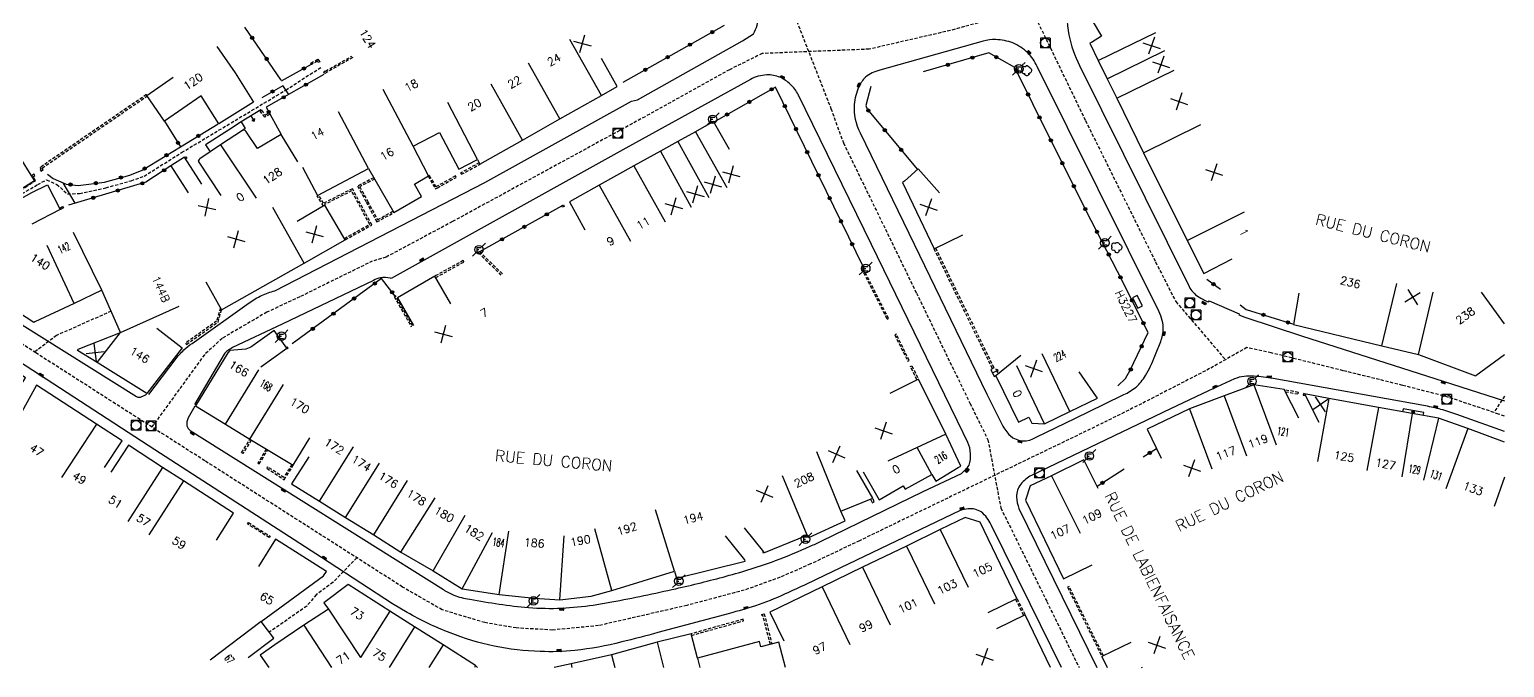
# Model space of a CAD drawing. Header units: millimetres. Extents: x 108000 to 109000, y 121000 to 122000.
# Drawn here: x 108769.6 to 109000, y 121000 to 121099.6 of the extents above; entities that cross this region are included whole.
import ezdxf
from ezdxf.enums import TextEntityAlignment as Align

# ---------------------------------------------------------------- set-up
doc = ezdxf.new("R2010")
doc.units = ezdxf.units.MM
doc.linetypes.add('DASHED', pattern=[0.75, 0.5, -0.25])
doc.layers.get('0').update_dxf_attribs({"linetype": 'CONTINUOUS'})
for name, color, linetype in [('W0001', 6, 'DASHED'), ('W0008', 7, 'CONTINUOUS'), ('W0100', 7, 'CONTINUOUS'), ('W0112', 1, 'DASHED'), ('W0300', 7, 'CONTINUOUS'), ('W0322', 7, 'CONTINUOUS'), ('W0334', 7, 'CONTINUOUS'), ('W0400', 7, 'CONTINUOUS'), ('W0420', 7, 'CONTINUOUS'), ('W0471', 7, 'CONTINUOUS'), ('W0984', 7, 'CONTINUOUS'), ('W0989', 7, 'CONTINUOUS'), ('W0991', 7, 'CONTINUOUS'), ('W1102', 7, 'CONTINUOUS')]:
    doc.layers.add(name, color=color, linetype=linetype)
doc.styles.get("Standard").update_dxf_attribs({"font": 'romans.shx', "width": 0.85})

# ---------------------------------------------------------------- blocks, each defined once
blk = doc.blocks.new('t991o')
at = {"color": 0, "linetype": 'Continuous'}
for p, q in [((-1, 1), (1, -1)), ((-1, -1), (1, 1))]:
    blk.add_line(p, q, dxfattribs=at)
blk = doc.blocks.new('t322o')
at = {"color": 0, "linetype": 'Continuous'}
for radius in [0.25, 0.15]:
    blk.add_circle((0, 0), radius, dxfattribs=at)
blk = doc.blocks.new('T400')
for p, q in [((-0.15, 0.3), (0.15, 0.3)), ((-0.15, -0.25), (-0.15, 0.3)), ((-0.15, 0.15), (0.15, 0.15)), ((-0.15, 0), (0.15, 0)), ((0.15, 0.3), (0.15, -0.25)), ((-0.15, -0.15), (0.15, -0.15)), ((-0.15, -0.25), (-0.15, -0.3)), ((-0.15, -0.3), (0.15, -0.3)), ((0.15, -0.3), (0.15, -0.25))]:
    blk.add_line(p, q)
blk = doc.blocks.new('T471')
for p, q in [((-0.333334, 0.333334), (-0.333334, -0.333334)), ((-0.333334, 0.333334), (0.333334, 0.333334)), ((-0.333334, 0), (0, 0)), ((0.500001, 0.500001), (1.000002, 1.000002)), ((-0.500001, -0.500001), (-1.000002, -1.000002)), ((-0.333334, -0.333334), (0.333334, -0.333334))]:
    blk.add_line(p, q)
blk.add_ellipse((0, 0), major_axis=(0.471405, 0.471405), ratio=1, start_param=5.4977871438, end_param=11.780972451)
blk = doc.blocks.new('T420')
for p, q in [((0.75, 0.75), (-0.75, 0.75)), ((-0.75, 0.75), (-0.75, -0.75)), ((0.75, 0.75), (0.75, -0.75)), ((0.75, -0.75), (-0.75, -0.75))]:
    blk.add_line(p, q)
blk.add_ellipse((0, 0), major_axis=(-0.53, 0.53), ratio=1, start_param=3.926991, end_param=10.210176)
blk = doc.blocks.new('T300')
for p, q in [((-0.8, 0.51), (-0.86, 0.34)), ((-0.86, 0.34), (-0.86, 0.17)), ((-0.86, 0.17), (-0.74, 0.06)), ((-0.69, 0.63), (-0.8, 0.51)), ((-0.8, -0.06), (-0.74, 0.06)), ((-0.74, 0.06), (-0.69, 0.11)), ((-0.57, 0.69), (-0.69, 0.63)), ((-0.46, 0.69), (-0.57, 0.69)), ((-0.29, 0.63), (-0.46, 0.69)), ((-0.29, 0.63), (-0.17, 0.74)), ((-0.23, 0.57), (-0.29, 0.63)), ((-0.17, 0.74), (-0.06, 0.8)), ((-0.06, 0.8), (0.06, 0.8)), ((0.06, 0.8), (0.23, 0.74)), ((0.23, 0.74), (0.34, 0.63)), ((0.34, 0.63), (0.4, 0.51)), ((0.46, 0.46), (0.34, 0.46)), ((0.4, 0.51), (0.4, 0.46)), ((0.57, 0.4), (0.46, 0.46)), ((0.57, 0.4), (0.69, 0.29)), ((0.69, 0.29), (0.74, 0.17)), ((0.74, 0.06), (0.69, -0.17)), ((0.74, 0.17), (0.74, 0.06)), ((-0.8, -0.17), (-0.8, -0.06)), ((-0.8, -0.23), (-0.8, -0.17)), ((-0.74, -0.34), (-0.8, -0.23)), ((-0.69, -0.4), (-0.74, -0.34)), ((-0.51, -0.46), (-0.69, -0.4)), ((-0.4, -0.46), (-0.51, -0.46)), ((-0.4, -0.46), (-0.34, -0.46)), ((-0.34, -0.46), (-0.34, -0.4)), ((-0.34, -0.51), (-0.34, -0.46)), ((-0.29, -0.63), (-0.34, -0.51)), ((-0.17, -0.74), (-0.29, -0.63)), ((-0.06, -0.8), (-0.17, -0.74)), ((0.06, -0.8), (-0.06, -0.8)), ((0.17, -0.74), (0.06, -0.8)), ((0.23, -0.69), (0.17, -0.74)), ((0.29, -0.46), (0.23, -0.46)), ((0.29, -0.63), (0.23, -0.69)), ((0.46, -0.4), (0.29, -0.46)), ((0.34, -0.51), (0.29, -0.63)), ((0.34, -0.51), (0.34, -0.46)), ((0.57, -0.34), (0.46, -0.4)), ((0.63, -0.29), (0.57, -0.34)), ((0.69, -0.17), (0.63, -0.29))]:
    blk.add_line(p, q)

msp = doc.modelspace()

# ---------------------------------------------------------------- linework, layer by layer
at = {"layer": 'W0001'}
for points in [[(108756.41, 121266.24), (108757.86, 121264.54), (108764.4, 121253.15), (108784.92, 121228.35), (108811.63, 121197.23), (108841.84, 121162.02), (108862.13, 121138.36), (108878.99, 121118.71), (108885.16, 121109.14), (108888.09, 121104.38), (108894.79, 121087.26), (108896.74, 121081.9), (108908.14, 121058.47), (108916.5, 121041.26), (108919.31, 121035.56), (108921.32, 121024.92), (108928.5, 121010.32), (108933.55, 121000)], [(108936.22, 121116.5), (108933.94, 121114.18), (108930.39, 121110.11), (108925.86, 121103.5), (108920.69, 121101.44), (108913.45, 121099.46), (108900.76, 121096.54), (108884.06, 121095.86), (108878.93, 121093.34), (108865.75, 121086), (108835.66, 121069.61), (108825.29, 121064.07), (108823.15, 121063.45), (108811.82, 121057.87), (108806.67, 121055.47), (108799.69, 121051.39), (108796.93, 121048.84), (108788.72, 121037.55)], [(108925.8, 121103.48), (108934.55, 121085.39), (108945.49, 121063.33), (108948.66, 121057.12), (108956.41, 121048.06)], [(108749.82, 121063), (108753.96, 121066.16), (108760.09, 121069.44), (108764.56, 121071.72), (108770.88, 121075.4), (108772.28, 121076.15), (108773.86, 121075.42), (108775.53, 121073.93), (108777.42, 121074.01), (108781.53, 121074.89), (108785.48, 121076.01), (108787.49, 121076.71), (108793.36, 121080.4), (108809.64, 121090.16), (108815.16, 121093.74)], [(109000, 121039.25), (108999.07, 121039.57), (108991.14, 121042.23), (108984.09, 121044.05), (108974.81, 121046.34), (108963.56, 121049.13), (108959.76, 121049.96), (108953.94, 121046.66), (108943.31, 121041.19), (108937.33, 121038.2), (108927.2, 121033.31), (108912.38, 121026.14), (108899.23, 121019.79), (108891.6, 121016.16), (108886.86, 121014.08), (108881.26, 121012.08), (108872.28, 121009.69), (108858.49, 121006.53), (108851.31, 121005.85), (108845.62, 121006.17), (108840.73, 121007), (108834.07, 121009), (108827.88, 121012.56), (108796.99, 121032.27), (108783.02, 121041.18), (108770.59, 121049.12), (108763.09, 121053.94)], [(108782.36, 121055.63), (108773.82, 121051.84), (108770.39, 121049.24)], [(109000, 121042.36), (108998.35, 121039.81)], [(108820.72, 121017.14), (108817.01, 121013.3), (108814.39, 121011.34), (108812.9, 121009.58), (108807.05, 121005.5)]]:
    msp.add_lwpolyline(points, dxfattribs=at)
at = {"layer": 'W0008', "flags": 128}
for points in [[(108788.25, 121042.64), (108792.37, 121048.04, -0.0424), (108793.72, 121049.59, -0.033), (108795, 121050.6), (108803.94, 121056.93, -0.0448), (108805.86, 121058.1, -0.0355), (108807.92, 121058.83), (108840.71, 121075.73), (108863.66, 121088.43), (108864.56, 121088.63), (108880.95, 121097.84), (108882.69, 121098.94, 0.0563), (108883.29, 121100.28, 0.164), (108883.23, 121102.09), (108878.14, 121114.25, 0.0416), (108877.25, 121115.99, 0.0306), (108875.95, 121117.72), (108858.33, 121138.19), (108829.52, 121171.82), (108796.69, 121210.03), (108763.09, 121249.22)], [(108940.23, 121116.31), (108936.61, 121112.61, 0.0371), (108934.5, 121110.19, 0.1047), (108932.03, 121104.53, 0.0985), (108931.94, 121098.76, 0.0682), (108933.62, 121094.01), (108950.73, 121059.49, 0.1293), (108952.2, 121057.88, 0.0444), (108953.77, 121057.08), (108953.85, 121057.27), (108958.55, 121055.21), (108958.51, 121055.08), (108959.43, 121054.68), (108968.47, 121051.74), (108990.44, 121044.72), (109000, 121041.64)], [(108946.21, 121050.64, 0.0625), (108946.69, 121052.67, 0.1288), (108946, 121055.61), (108926.99, 121093.86, 0.0825), (108925.54, 121095.96, 0.0651), (108923.22, 121097.55, 0.064223), (108920.54, 121098.04, 0.0735), (108918.55, 121097.78), (108902.4, 121093.24, 0.1153), (108900.18, 121092.19, 0.0999), (108899.16, 121090.64, 0.0866), (108898.41, 121087.9, 0.1314), (108899.34, 121083.47), (108907.78, 121066.11), (108919.12, 121042.7), (108921.53, 121037.9, 0.073), (108922.77, 121036.2, 0.343751), (108926.83, 121035.98), (108933.01, 121038.95), (108937.46, 121041.12), (108940.53, 121042.6, 0.0635), (108942.44, 121043.77, 0.0783), (108943.91, 121045.57, 0.0424), (108945.39, 121048.62, -0.015337), (108946.21, 121050.64)], [(108795.45, 121040.79), (108794.41, 121038.99, 0.1947), (108794.2, 121037.72, 0.1857), (108794.71, 121036.99), (108809.37, 121027.81), (108834.25, 121012.16, 0.0351), (108835.87, 121011.3, 0.0517), (108838.36, 121010.66, 0.0094), (108842.98, 121009.9, 0.0164), (108847.57, 121009.37, 0.0313), (108852.74, 121009.27, 0.017), (108857.67, 121009.73), (108860.55, 121010.23, 0.007), (108870.55, 121012.3, 0.0107), (108878.42, 121014.26, 0.024), (108886.15, 121016.69, 0.0119), (108891.56, 121018.94, 0.0114), (108893.26, 121019.71), (108909.19, 121027.49), (108915.17, 121030.31, 0.0891), (108916.37, 121031.57, 0.1852), (108916.17, 121035.15), (108915.44, 121036.62), (108901.1, 121066.06), (108889.68, 121089.45, 0.0918), (108888.44, 121091.06, 0.0863), (108886.82, 121092.15, 0.1091), (108884.76, 121092.52, 0.1177), (108882.2, 121091.8), (108862.76, 121081.06), (108826.08, 121060.74), (108825.97, 121060.78, 0.0857), (108824.42, 121060.84, 0.0616), (108823.36, 121060.44), (108809.09, 121053.63), (108801.29, 121049.94, 0.0328), (108800.51, 121049.45, 0.0946), (108800.03, 121048.94), (108795.36, 121041.04)], [(108930.78, 121000), (108925.91, 121009.93), (108919.82, 121022.28, 0.1172), (108918.27, 121024.28, 0.1617), (108916.23, 121024.78, 0.0497), (108914.97, 121024.52), (108892.49, 121013.74, -0.0069), (108887.56, 121011.44, -0.0234), (108882.99, 121009.63, -0.0148), (108878.93, 121008.45), (108867.76, 121005.45, -0.0061), (108862.11, 121003.99, -0.0345), (108854.81, 121002.65, -0.0328), (108849.38, 121002.49, -0.0436), (108842.16, 121003.32, -0.0405), (108835.32, 121005.4, -0.0413), (108828.6, 121008.6), (108826.32, 121009.95), (108816.43, 121016.38), (108815.22, 121017.18), (108789.18, 121033.99), (108756.36, 121055.25)], [(108768.06, 121053.77), (108786.3, 121042.29, 0.218), (108787.13, 121042.29, 0.0548), (108787.88, 121042.66)], [(109000, 121036.83), (108992.53, 121039.51, 0.0155), (108990.08, 121040.3, 0.0224), (108987.66, 121040.83), (108963.89, 121045.12, 0.0333), (108960.84, 121045.47, 0.1187), (108957.83, 121045.07), (108953.78, 121043.21), (108947.81, 121040.38), (108936.44, 121034.93), (108926.12, 121030, 0.0932), (108924.43, 121028.63, 0.1593), (108923.78, 121026.63, 0.0749), (108924.16, 121024.82), (108936.33, 121000)]]:
    msp.add_lwpolyline(points, format="xyb", dxfattribs=at)
for points in [[(108802.64, 121085.2), (108800.69, 121083.9), (108797.07, 121081.59), (108797.8, 121080.5)], [(108776.75, 121072.51), (108774.88, 121075.67)]]:
    msp.add_lwpolyline(points, dxfattribs=at)
at = {"layer": 'W0100', "flags": 128}
for points in [[(108939.17, 121103.99), (108936.85, 121108.42), (108936.63, 121108.26), (108935.58, 121101.03), (108937.07, 121098.57), (108935.51, 121097.6), (108935.24, 121097.46), (108936.54, 121094.78), (108937.96, 121091.9), (108939.44, 121088.88), (108943.62, 121080.38), (108950.42, 121066.69), (108953.01, 121061.54), (108957.47, 121063.78)], [(108805.83, 121087.01), (108805.76, 121087.07), (108802.64, 121085.2), (108803.27, 121084.14), (108802.86, 121083.86)], [(108753.84, 121074.61), (108749.7, 121071.8), (108752.92, 121067.05), (108753.29, 121067.3), (108753.46, 121067.06), (108759.06, 121071), (108759.71, 121070.07), (108763.9, 121072.83), (108764.27, 121072.24), (108770.38, 121076.04), (108767.75, 121080.28)], [(108796.5, 121075.45), (108793.81, 121079.66), (108791.7, 121078.32), (108794.39, 121074.1)], [(108911.75, 121074.11), (108908.42, 121077.84), (108906.29, 121075.93), (108905.95, 121075.73), (108910.9, 121065.39), (108915.41, 121067.55)], [(108797.14, 121060.19), (108799.6, 121055.84), (108812.52, 121063.14), (108818.92, 121066.77), (108815.73, 121072.16), (108811.43, 121069.62)], [(108781.32, 121031.2), (108784.06, 121035.38), (108780.06, 121038), (108770.67, 121044.1), (108763.7, 121031.48), (108761.15, 121033.02), (108769, 121045.23), (108764.62, 121048.12), (108760.14, 121051.07), (108749.69, 121057.92), (108742.88, 121062.41), (108738.95, 121061.64), (108736.31, 121057.69), (108733.56, 121053.59), (108731.16, 121049.96), (108728.79, 121046.48), (108726.23, 121042.55), (108722.12, 121036.44), (108724.71, 121034.79), (108722.04, 121030.84), (108718.45, 121025.47), (108722.61, 121022.7)], [(108967.89, 121058.47), (108967.03, 121053.54), (108980.82, 121050.22), (108986.58, 121048.86), (108995.45, 121045.53), (108995.5, 121045.6), (109000, 121048.88)], [(108805.76, 121046.93), (108809.82, 121049.85), (108807.82, 121052.63), (108804.2, 121050), (108803.38, 121049.7), (108800.89, 121049.49), (108800.56, 121049.14), (108795.53, 121040.86), (108800.22, 121037.98), (108804.04, 121035.64), (108810.8, 121031.57), (108813.38, 121035.85)], [(108920, 121046.69), (108920.02, 121046.65), (108919.77, 121046.53), (108920.29, 121045.45), (108920.54, 121045.57), (108920.57, 121045.53)], [(108924.43, 121048.7), (108920.57, 121045.53), (108924.06, 121038.28), (108925.72, 121039.09), (108926.17, 121038.16), (108928.16, 121038.06), (108932.12, 121039.97), (108936.4, 121042.06), (108936.29, 121042.24), (108933.57, 121046.17)], [(108899.82, 121030.53), (108902.33, 121026.2), (108906.09, 121028.38), (108906.39, 121027.83), (108910.57, 121030.14), (108911.19, 121029.11), (108914.65, 121031.23), (108915.07, 121031.44), (108912.73, 121036.45), (108908.45, 121045.03), (108903.98, 121042.8)], [(108967.85, 121038.94), (108965.6, 121043.4), (108960.83, 121044.15), (108956.19, 121042.41), (108950.78, 121040.38), (108944.18, 121037.19), (108946.36, 121032.68)], [(109000, 121035.2), (108994.28, 121037.29), (108989.7, 121038.95), (108985.6, 121039.64), (108980.33, 121040.6), (108972.58, 121042.01), (108968.76, 121042.74), (108971.01, 121038.28)], [(108987.3, 121039.35), (108987.38, 121039.83), (108984.15, 121040.41), (108984.06, 121039.92)], [(108798.79, 121019.89), (108801.49, 121024.1), (108793.64, 121029.12), (108790.37, 121031.21), (108785.05, 121034.7), (108782.31, 121030.52)], [(108813.22, 121032.9), (108810.51, 121028.7), (108814.91, 121025.95), (108818.98, 121023.42), (108823.37, 121020.69), (108827.63, 121018), (108832.65, 121015.11), (108837.16, 121012.29), (108842.98, 121011.39), (108848.48, 121010.83), (108852.46, 121010.57), (108857.31, 121011.12), (108860.55, 121012.02), (108870.34, 121015.06), (108870.66, 121013.94), (108881.41, 121016.61), (108881.36, 121016.8), (108878.34, 121020.55)], [(108881.25, 121021.82), (108884.27, 121018.07), (108884.32, 121017.88), (108891.05, 121020.67), (108891.31, 121020.27), (108897.02, 121022.9), (108896.31, 121024.42), (108901.33, 121026.44), (108898.82, 121030.77)], [(108936.53, 121027.95), (108934.31, 121032.43), (108929.26, 121029.93), (108925.93, 121028.38), (108925.19, 121026.1), (108931.1, 121013.85), (108935.6, 121016.02)], [(108919.35, 121008.58), (108923.85, 121010.76), (108918.09, 121022.67), (108915.77, 121023.41), (108911.87, 121021.53), (108906.57, 121018.95), (108899.71, 121015.65), (108893.42, 121012.61), (108885.23, 121008.65), (108887.41, 121004.15)], [(108803.77, 121001.54), (108807.75, 121004.57), (108805.77, 121007.18), (108815.52, 121014.3), (108815.97, 121015.01), (108808.02, 121020.01), (108805.36, 121015.78)], [(108839.56, 121000), (108839.29, 121000.33), (108834.23, 121003.53), (108829.76, 121006.35), (108825.87, 121008.8), (108819.38, 121012.98), (108815.58, 121010.07), (108816.32, 121009.13), (108812.46, 121006.59), (108807.94, 121003.55), (108805.63, 121001.93), (108806.99, 121000)], [(108929.07, 121000), (108925.14, 121008.2), (108920.63, 121006.03)], [(108887.69, 121000), (108886.67, 121003.95), (108883.83, 121003.22), (108883.62, 121004.04), (108873.92, 121001.48), (108872.93, 121005.26), (108867.63, 121003.93), (108860.51, 121002), (108854.2, 121000.58), (108851.57, 121000)]]:
    msp.add_lwpolyline(points, dxfattribs=at)
at = {"layer": 'W0100'}
for points in [[(108798.89, 121096.98), (108801.71, 121092.85), (108804.6, 121088.25), (108799.19, 121084.86), (108796.44, 121089.25), (108790.67, 121085.31), (108787.93, 121089.33), (108792.05, 121092.15)], [(108812.24, 121078.12), (108814.59, 121073.7), (108822.54, 121077.93), (108826.53, 121071.03), (108830.85, 121073.53), (108829.73, 121075.47), (108831.94, 121076.75), (108829.51, 121081.38), (108833.62, 121083.55), (108836.65, 121077.8), (108839.58, 121079.34), (108839.97, 121078.59), (108846.61, 121082.35), (108852.46, 121085.67), (108858.94, 121089.32), (108861.41, 121090.73), (108858.93, 121095.07)], [(108804.2, 121086.14), (108804.72, 121085.28), (108804.81, 121085.67), (108804.33, 121085.38), (108804.72, 121085.28)], [(108878.92, 121080.88), (108876.46, 121085.24), (108873.61, 121083.63), (108870.87, 121082.11), (108868.15, 121080.62), (108864.02, 121078.32), (108858.6, 121075.3), (108853.93, 121072.72), (108856.35, 121068.34)], [(108789.51, 121052.99), (108793.47, 121049.93), (108787.92, 121042.77), (108780.15, 121047.63), (108777.1, 121049.5), (108777.22, 121049.69), (108783.84, 121052.32), (108780.89, 121058.93), (108776.56, 121056.81), (108770.43, 121053.98), (108770.3, 121053.87), (108763.05, 121058.53), (108759.78, 121061.06), (108754.45, 121065.25), (108754.51, 121065.33), (108762.84, 121070.17), (108768.32, 121073.22), (108769.97, 121074.14), (108772.39, 121075.36), (108774.41, 121071.53), (108769.99, 121069.2)], [(108835.42, 121056.77), (108832.92, 121061.1), (108827.09, 121057.74), (108829.59, 121053.41)], [(108920.03, 121045.99), (108920.93, 121046.43), (108920.55, 121046.56), (108920.8, 121046.06), (108920.93, 121046.43)], [(108985.76, 121040.12), (108985.68, 121039.64), (108986.01, 121039.87), (108985.45, 121039.96), (108985.68, 121039.64)], [(108941.62, 121003.88), (108937.11, 121001.73), (108937.93, 121000)], [(108943.3, 121000), (108943.44, 121000.07)]]:
    msp.add_lwpolyline(points, dxfattribs=at)
at = {"layer": 'W0100', "flags": 128}
msp.add_lwpolyline([(108811.51, 121078.97), (108808.92, 121083.24), (108805.24, 121081.02), (108803.39, 121083.75, 0.169), (108803.16, 121083.87, 0.2062), (108802.86, 121083.86), (108799.46, 121081.6), (108796.19, 121079.43, 0.1414), (108796.01, 121079.17, 0.0119), (108795.95, 121079.03), (108799.48, 121073.71)], format="xyb", dxfattribs=at)
msp.add_lwpolyline([(108943.44, 121056.45), (108942.62, 121058.07), (108941.91, 121057.71), (108942.73, 121056.09)], close=True, dxfattribs=at)
at = {"layer": 'W0112'}
for p, q in [((108923.62, 121010.65), (108924.91, 121008.09)), ((108923.85, 121010.76), (108925.14, 121008.2))]:
    msp.add_line(p, q, dxfattribs=at)
for points in [[(108813.55, 121094.38), (108814.66, 121095), (108814.93, 121094.59), (108814.71, 121094.46), (108814.58, 121094.67), (108813.67, 121094.16)], [(108852.7, 121072.08), (108853.02, 121072.23), (108853.12, 121072), (108852.8, 121071.85)], [(108899.55, 121062.3), (108903.56, 121054.38), (108903.78, 121054.49), (108899.77, 121062.42)], [(108907, 121047.95), (108904.99, 121052.04), (108904.76, 121051.93), (108906.78, 121047.84)], [(108807.06, 121020.28), (108803.66, 121022.41), (108803.79, 121022.62), (108807.19, 121020.49)]]:
    msp.add_lwpolyline(points, close=True, dxfattribs=at)
for points in [[(108820.09, 121095.24), (108815.74, 121092.76), (108815.6, 121093.02), (108815.81, 121093.14), (108815.84, 121093.1), (108819.96, 121095.46)], [(108787.93, 121089.33), (108787.85, 121089.44), (108771.24, 121078.05), (108771.4, 121077.8), (108771.27, 121077.72), (108771.4, 121077.51), (108771.74, 121077.73), (108771.58, 121077.98), (108787.99, 121089.24)], [(108807.17, 121086.38), (108806.36, 121085.93), (108805.64, 121086.85), (108805.83, 121087.01), (108806.43, 121086.25), (108807.05, 121086.6)], [(108793.84, 121079.62), (108794.03, 121079.74), (108794.17, 121079.53), (108793.97, 121079.41)], [(108839.85, 121078.81), (108836.95, 121077.21), (108837.07, 121077), (108839.97, 121078.59)], [(108764.27, 121072.24), (108764.31, 121072.17), (108769, 121075.01), (108770.56, 121076.04), (108770.17, 121076.63), (108770.46, 121076.83), (108770.33, 121077.04), (108769.93, 121076.77)], [(108823.39, 121076.46), (108820.85, 121075.17), (108822.2, 121072.67), (108823.87, 121069.56), (108826.53, 121071.03)], [(108831.86, 121076.71), (108833.02, 121074.71), (108833.31, 121074.89), (108836.25, 121076.52), (108836.12, 121076.74), (108833.19, 121075.1), (108833.11, 121075.05), (108832.08, 121076.83), (108831.94, 121076.75)], [(108818.92, 121066.77), (108823.08, 121069.08), (108820.03, 121074.76), (108815.53, 121072.48), (108814.74, 121073.79)], [(108818.79, 121066.98), (108822.75, 121069.18), (108819.92, 121074.42), (108815.66, 121072.27), (108815.73, 121072.16)], [(108823.52, 121076.25), (108821.19, 121075.07), (108822.42, 121072.79), (108823.97, 121069.9), (108826.41, 121071.25)], [(108774.33, 121071.7), (108774.76, 121071.96), (108774.89, 121071.75), (108774.45, 121071.49), (108774.41, 121071.53)], [(108815.51, 121072.04), (108814.53, 121073.66), (108814.59, 121073.7)], [(108843.3, 121061.27), (108839.84, 121064.63), (108839.68, 121064.54), (108839.56, 121064.76), (108839.88, 121064.94), (108843.47, 121061.45)], [(108911.13, 121065.5), (108920.23, 121046.8), (108920, 121046.69), (108910.9, 121065.39)], [(108833.05, 121060.88), (108837.48, 121063.33), (108837.36, 121063.55), (108832.92, 121061.1)], [(108829.45, 121053.33), (108826.78, 121058.03), (108826.56, 121057.9), (108829.24, 121053.21)], [(108799.43, 121056.14), (108798.83, 121054.09), (108793.98, 121050.65), (108794.12, 121050.44), (108799.05, 121053.94), (108799.6, 121055.84)], [(108809.82, 121049.85), (108809.88, 121049.77), (108809.99, 121049.85), (108809.85, 121050.05), (108809.73, 121049.97)], [(108908.23, 121044.92), (108907.21, 121046.98), (108907.43, 121047.09), (108908.45, 121045.03)], [(108965.77, 121043.06), (108967.77, 121042.71), (108967.81, 121042.96), (108965.63, 121043.34)], [(108968.76, 121042.74), (108968.6, 121042.77), (108968.56, 121042.53), (108968.9, 121042.46)], [(108804.25, 121035.51), (108802.95, 121033.41), (108802.74, 121033.55), (108804.04, 121035.64)], [(108806.59, 121034.11), (108805.28, 121031.93), (108805.49, 121031.8), (108806.8, 121033.98)], [(108810.59, 121031.7), (108809.32, 121029.67), (108806.78, 121031.31), (108806.65, 121031.1), (108809.4, 121029.32), (108810.8, 121031.57)], [(108900.99, 121026.3), (108901.23, 121025.73), (108901.55, 121025.85), (108901.33, 121026.44)], [(108884.32, 121017.88), (108884.24, 121017.85), (108884.14, 121018.08), (108884.24, 121018.12)], [(108937.34, 121001.83), (108931.99, 121012.63), (108931.76, 121012.52), (108937.11, 121001.73)], [(108872.99, 121005.02), (108881.15, 121007.28), (108881.08, 121007.53), (108872.93, 121005.26)], [(108885.33, 121003.6), (108884.18, 121008.07), (108884.05, 121008.04), (108883.99, 121008.28), (108884.36, 121008.38), (108885.57, 121003.66)]]:
    msp.add_lwpolyline(points, dxfattribs=at)
at = {"layer": 'W0322'}
msp.add_lwpolyline([(108808.89, 121091.71), (108803.25, 121099.97)], dxfattribs=at)
at = {"layer": 'W0322', "flags": 128}
for points in [[(108862.31, 121091.37), (108878.17, 121100.28)], [(108939.62, 121043.99), (108940.8, 121045.1), (108941.55, 121046.4), (108944.34, 121052.29), (108939.54, 121061.85), (108934.6, 121071.4), (108926.32, 121087.99), (108923.51, 121093.68), (108919.44, 121095.95), (108909.21, 121093.01)], [(108815.6, 121092.59), (108806.57, 121087.48), (108808.92, 121083.24)], [(108808.95, 121091.6), (108813.66, 121094.18)], [(108805.92, 121089.01), (108809.2, 121090.85)], [(108899.85, 121062.49), (108891.8, 121079.02), (108886.14, 121090.63), (108876.5, 121085.17)], [(108901.04, 121090.73), (108900.25, 121087.77), (108900.46, 121087.17), (108908.32, 121077.75)], [(108790.67, 121085.31), (108793.18, 121081.3), (108799.07, 121084.88)], [(108772.42, 121077.03), (108773.3, 121076.34), (108775.33, 121075.48), (108777.22, 121075.25), (108781.32, 121075.8), (108785.27, 121076.89), (108787.18, 121077.65), (108793.18, 121081.3)], [(108791.7, 121078.32), (108787.79, 121075.76), (108775.72, 121072.21)], [(108852.71, 121072.04), (108839.91, 121064.91)], [(108826.7, 121057.98), (108824.6, 121060.72), (108810.61, 121050.53)], [(108953.48, 121060.64), (108955.63, 121059.08)], [(108958.73, 121056.62), (108959.65, 121055.9), (108967.05, 121053.61)], [(108945.64, 121034.16), (108943.54, 121032.83)], [(108940.59, 121030.96), (108936.37, 121028.28)]]:
    msp.add_lwpolyline(points, dxfattribs=at)
at = {"layer": 'W0334', "flags": 128}
msp.add_lwpolyline([(108810.1, 121089.47), (108809.19, 121090.85)], dxfattribs=at)
at = {"layer": 'W1102'}
for p, q in [((108858.94, 121089.32), (108854.02, 121098.03)), ((108936.54, 121094.78), (108945.54, 121099.14)), ((108937.96, 121091.9), (108946.93, 121096.33)), ((108852.46, 121085.67), (108847.53, 121094.37)), ((108939.44, 121088.88), (108948.42, 121093.28)), ((108829.51, 121081.38), (108824.84, 121090.22)), ((108846.61, 121082.35), (108841.69, 121091.06)), ((108839.58, 121079.34), (108834.93, 121088.2)), ((108822.54, 121077.93), (108817.85, 121086.76)), ((108873.61, 121083.63), (108878.52, 121074.92)), ((108943.62, 121080.38), (108952.59, 121084.79)), ((108799.46, 121081.6), (108804.99, 121073.27)), ((108870.87, 121082.11), (108875.71, 121073.36)), ((108868.15, 121080.62), (108872.97, 121071.86)), ((108864.02, 121078.32), (108868.89, 121069.58)), ((108858.6, 121075.3), (108863.47, 121066.56)), ((108812.52, 121063.14), (108807.61, 121071.84)), ((108950.42, 121066.69), (108959.38, 121071.14)), ((108780.89, 121058.93), (108776.49, 121067.92)), ((108776.56, 121056.81), (108772.37, 121065.89)), ((108980.82, 121050.22), (108983.17, 121059.94)), ((108986.58, 121048.86), (108988.87, 121058.6)), ((109000, 121053.68), (108996.4, 121058.62)), ((108783.84, 121052.32), (108792.97, 121056.39)), ((108780.15, 121047.63), (108783.84, 121052.32)), ((108932.12, 121039.97), (108927.79, 121048.98)), ((108800.22, 121037.98), (108805.45, 121046.5)), ((108928.16, 121038.06), (108923.82, 121047.08)), ((108804.04, 121035.64), (108809.26, 121044.17)), ((108960.83, 121044.15), (108964.35, 121034.79)), ((108956.19, 121042.41), (108959.71, 121033.05)), ((108972.58, 121042.01), (108970.8, 121032.17)), ((108950.78, 121040.38), (108954.3, 121031.02)), ((108980.33, 121040.6), (108978.52, 121030.77)), ((108985.6, 121039.64), (108983.95, 121029.77)), ((108780.06, 121038), (108774.58, 121029.64)), ((108989.7, 121038.95), (108987.34, 121029.23)), ((108994.28, 121037.29), (108990.85, 121027.89)), ((108912.73, 121036.45), (108903.67, 121032.22)), ((108814.91, 121025.95), (108820.21, 121034.44)), ((108896.31, 121024.42), (108892.56, 121033.69)), ((108910.57, 121030.14), (108908.24, 121034.35)), ((108790.37, 121031.21), (108784.98, 121022.79)), ((108818.98, 121023.42), (108824.27, 121031.91)), ((108793.64, 121029.12), (108788.25, 121020.69)), ((108823.37, 121020.69), (108828.65, 121029.17)), ((108891.05, 121020.67), (108887.21, 121029.91)), ((108929.26, 121029.93), (108933.7, 121020.97)), ((109000, 121029.71), (108998.36, 121025.15)), ((108827.63, 121018), (108832.96, 121026.47)), ((108832.65, 121015.11), (108837.65, 121023.77)), ((108870.34, 121015.06), (108867.37, 121024.61)), ((108842.98, 121011.39), (108844.5, 121021.28)), ((108860.55, 121012.02), (108857.89, 121021.66)), ((108911.87, 121021.53), (108916.23, 121012.53)), ((108837.16, 121012.29), (108841.94, 121021.07)), ((108852.46, 121010.57), (108853.1, 121020.55)), ((108906.57, 121018.95), (108910.94, 121009.96)), ((108899.71, 121015.65), (108904.05, 121006.64)), ((108893.42, 121012.61), (108897.76, 121003.61)), ((108816.32, 121009.13), (108821.3, 121001.55)), ((108825.87, 121008.8), (108821.3, 121001.55)), ((108805.77, 121007.18), (108797.81, 121001.13)), ((108812.46, 121006.59), (108816.79, 121000)), ((108829.76, 121006.35), (108825.76, 121000)), ((108834.23, 121003.53), (108832, 121000)), ((108867.63, 121003.93), (108868.62, 121000)), ((108854.2, 121000.58), (108854.33, 121000)), ((108860.51, 121002), (108861.05, 121000)), ((108873.92, 121001.48), (108874.31, 121000)), ((108839.29, 121000.33), (108839.09, 121000))]:
    msp.add_line(p, q, dxfattribs=at)

# ---------------------------------------------------------------- block references
at = {"layer": 'W0300'}
for p in [(108925.39, 121093.17), (108939.48, 121065.56)]:
    msp.add_blockref('T300', p, dxfattribs=at)
at = {"layer": 'W0322'}
for p, rotation in [((108876.26, 121099.21), 29.3304747135918), ((108804.38, 121098.32), 124.3485892512735), ((108872.77, 121097.25), 29.3304747135918), ((108806.64, 121095.02), 124.3485892512735), ((108869.28, 121095.29), 29.3304747135918), ((108916.9, 121095.22), 195.9966115607839), ((108920.62, 121095.29), 150.9290281705445), ((108812.46, 121093.52), 28.83014379156044), ((108865.8, 121093.33), 29.3304747135918), ((108913.05, 121094.11), 195.9966115607839), ((108923.82, 121093.06), 116.219970643795), ((108807.56, 121089.93), 29.28517562070289), ((108812.79, 121091), 209.507773245026), ((108885.53, 121090.28), 209.5246681989969), ((108809.31, 121089.03), 209.507773245026), ((108882.05, 121088.31), 209.5246681989969), ((108887.59, 121087.66), 115.9735655727406), ((108925.59, 121089.47), 116.219970643795), ((108806.97, 121086.74), 299.0317334605546), ((108878.57, 121086.34), 209.5246681989969), ((108900.63, 121086.97), 309.8384931816088), ((108927.37, 121085.89), 116.5379722115592), ((108795.98, 121083), 31.28405824774176), ((108889.34, 121084.06), 115.9735655727406), ((108903.2, 121083.89), 309.8384931816088), ((108792.8, 121081.92), 302.1117729210881), ((108905.76, 121080.82), 309.8384931816088), ((108929.15, 121082.31), 116.5379722115592), ((108791.01, 121079.98), 31.30433074391818), ((108891.09, 121080.47), 115.9735655727406), ((108930.94, 121078.73), 116.5379722115592), ((108783.87, 121076.5), 15.42518414340146), ((108787.59, 121077.9), 31.30433074391818), ((108790.65, 121077.63), 213.1698293446593), ((108892.84, 121076.87), 115.9632157616895), ((108776, 121075.4), 353.1366114948706), ((108779.97, 121075.62), 7.563615537160556), ((108783.4, 121074.47), 196.417708691187), ((108787.23, 121075.6), 196.417708691187), ((108932.73, 121075.15), 116.5379722115592), ((108779.56, 121073.34), 196.417708691187), ((108894.59, 121073.28), 115.9632157616895), ((108934.52, 121071.58), 116.5379722115592), ((108850.4, 121070.75), 209.0987371546165), ((108896.35, 121069.68), 115.9632157616895), ((108843.41, 121066.86), 209.0987371546165), ((108846.9, 121068.8), 209.0987371546165), ((108936.35, 121068.02), 117.3298586529142), ((108898.1, 121066.08), 115.9632157616895), ((108938.19, 121064.47), 117.3298586529142), ((108823.54, 121059.95), 216.082506305584), ((108940.01, 121060.91), 116.6646946609083), ((108820.31, 121057.6), 216.082506305584), ((108826.24, 121058.58), 127.4475630294286), ((108954.55, 121059.86), 323.9485084913179), ((108941.81, 121057.33), 116.6646946609083), ((108817.08, 121055.24), 216.082506305584), ((108943.6, 121053.76), 116.6646946609083), ((108962.36, 121055.06), 342.7631780223794), ((108966.18, 121053.88), 342.7631780223794), ((108813.85, 121052.89), 216.082506305584), ((108943.33, 121050.16), 64.68199570263273), ((108941.62, 121046.54), 64.68199570263273), ((108944.59, 121033.5), 32.34839857408343), ((108937.21, 121028.82), 212.3483985739869)]:
    msp.add_blockref('t322o', p, dxfattribs=dict(at, rotation=rotation))
at = {"layer": 'W0400'}
for p, rotation in [((108925.72, 121096.03), 43.52050657277507), ((108887.22, 121092.14), 62.20485112600615), ((108899.16, 121090.95), 334.2483423721173), ((108830.9, 121063.66), 118.9820082178987), ((108953.04, 121056.91), 242.9404720625789), ((108946.79, 121052.14), 351.9262087982106), ((108771.46, 121045.66), 57.06424169122405), ((108963.27, 121045.37), 81.87088790331828), ((108990.47, 121044.49), 72.12208620617562), ((108954.78, 121043.82), 294.6814434733141), ((108989.28, 121040.67), 77.47015589006254), ((108795.07, 121036.54), 57.94696869477064), ((108924.36, 121035.27), 79.58652801865988), ((108916.06, 121030.78), 320.4643552562248), ((108809.29, 121027.67), 57.8111206069772), ((108915.29, 121024.83), 102.459847320333), ((108815.67, 121017.07), 56.80071657807625), ((108852.76, 121009.11), 90), ((108881.5, 121009.31), 286.0681243668194), ((108852.34, 121002.65), 90)]:
    msp.add_blockref('T400', p, dxfattribs=dict(at, rotation=rotation))
at = {"layer": 'W0420'}
for p in [(108928.29, 121097.51), (108861.47, 121083.4), (108950.84, 121056.9), (108951.8, 121055.04), (108966.14, 121048.46), (108990.96, 121041.85), (108786.23, 121037.82), (108788.56, 121037.69), (108927.36, 121030.37)]:
    msp.add_blockref('T420', p, dxfattribs=at)
at = {"layer": 'W0471'}
for p in [(108924.13, 121093.47), (108876.32, 121085.59), (108937.58, 121066.32), (108839.81, 121065.24), (108900.22, 121062.29), (108808.96, 121051.72), (108960.56, 121044.68), (108935.15, 121033.02), (108890.82, 121020.05), (108871.04, 121013.48), (108848.33, 121010.41)]:
    msp.add_blockref('T471', p, dxfattribs=at)
at = {"layer": 'W0991'}
for p, rotation in [((108855.95, 121097.41), 29.75512040086866), ((108944.87, 121097.1), 296.2629967564978), ((108946.33, 121094.13), 296.0818369515732), ((108949.16, 121088.38), 296.2139225091578), ((108876.35, 121075.43), 28.92216820765687), ((108879.21, 121077.03), 29.43877118049615), ((108954.63, 121077.31), 296.4020675351402), ((108873.61, 121073.92), 28.81913748607843), ((108797.33, 121071.83), 32.55362006588528), ((108870.22, 121072.04), 29.11536861595137), ((108910.03, 121071.86), 295.6075768355113), ((108801.88, 121066.89), 29.46148266782448), ((108814.13, 121067.65), 29.59640166874143), ((108985.64, 121057.82), 346.7853185146738), ((108834.25, 121052.06), 29.93218284560298), ((108779.88, 121049.18), 51.8029550737339), ((108926.46, 121046.68), 25.69557048891598), ((108971.22, 121041.1), 349.1204247711776), ((108902.99, 121036.95), 296.507612487882), ((108895.65, 121033.31), 21.94446611107326), ((108951.18, 121031.13), 25.81554965121452), ((108884.42, 121027.13), 22.55256277852324), ((108918.77, 121001.62), 295.6057550794444), ((108945.69, 121003.48), 295.5053530676332)]:
    msp.add_blockref('t991o', p, dxfattribs=dict(at, rotation=rotation))

# ---------------------------------------------------------------- texts
at = {"layer": 'W0984'}
msp.add_text('H3227', height=1.25, rotation=296.1293, dxfattribs=at).set_placement((108940.88, 121056.35), align=Align.MIDDLE)
at = {"layer": 'W0989'}
for s, rotation, p in [('RUE DU CORON', 346.1067, (108979.49, 121067.81)), ('RUE DU CORON', 354.8563, (108851.5, 121032.29)), ('RUE DU CORON', 25.9487, (108957.05, 121025.95)), ('RUE DE LABIENFAISANCE', 296.0416, (108944.57, 121014.33))]:
    msp.add_text(s, height=1.75, rotation=rotation, dxfattribs=at).set_placement(p, align=Align.MIDDLE)
at = {"layer": 'W0991'}
for s, rotation, p in [('124', 301.5313, (108822.4, 121098.18)), ('24', 29.4228, (108851.53, 121094.9)), ('120', 34.3486, (108795.16, 121091.51)), ('18', 27.807, (108829.24, 121090.88)), ('22', 29.5613, (108845.35, 121091.4)), ('20', 29.4799, (108839.11, 121087.87)), ('14', 27.9901, (108814.58, 121083.32)), ('16', 30.035, (108825.44, 121080.17)), ('128', 33.5764, (108807.52, 121076.73)), ('0', 33.6446, (108802.53, 121073.44)), ('11', 29.1319, (108865.45, 121069.38)), ('1', 296.6637, (108959.31, 121067.93)), ('9', 28.8805, (108860.37, 121066.57)), ('140', 327.2986, (108771.27, 121063.35)), ('144B', 294.0476, (108790.13, 121059.09)), ('236', 346.4342, (108975.92, 121060.14)), ('7', 28.8583, (108840.63, 121055.36)), ('238', 36.0672, (108993.89, 121054.94)), ('146', 327.992, (108786.81, 121048.78)), ('166', 328.4658, (108802.32, 121046.66)), ('170', 328.9571, (108811.8, 121040.89)), ('0', 295.7333, (108923.9, 121042.76)), ('172', 328.0413, (108817.21, 121034.54)), ('119', 20.6012, (108961.5, 121035.32)), ('47', 327.0247, (108770.74, 121033.92)), ('174', 328.0696, (108821.44, 121031.9)), ('117', 20.5627, (108956.47, 121033.44)), ('125', 349.7177, (108974.94, 121032.94)), ('49', 326.7445, (108777.4, 121029.58)), ('176', 328.0913, (108825.66, 121029.27)), ('208', 24.8243, (108890.6, 121029.3)), ('0', 30.1136, (108904.96, 121030.96)), ('127', 349.6085, (108981.43, 121031.76)), ('133', 339.9446, (108995.1, 121027.94)), ('51', 326.7131, (108783.04, 121025.85)), ('178', 327.8284, (108830.03, 121026.54)), ('57', 327.4038, (108787.42, 121023)), ('180', 330.0318, (108834.39, 121023.92)), ('194', 13.9443, (108873.27, 121023.33)), ('109', 26.3388, (108935.56, 121023.56)), ('182', 327.9754, (108839.07, 121021.09)), ('192', 17.247, (108862.92, 121021.65)), ('107', 24.9941, (108930.59, 121021.15)), ('59', 327.3949, (108792.98, 121019.45)), ('186', 355.0505, (108848.45, 121019.45)), ('190', 10.1254, (108855.66, 121019.81)), ('105', 25.8247, (108918.43, 121015.21)), ('103', 25.9079, (108912.94, 121012.59)), ('65', 327.8458, (108806.7, 121010.78)), ('101', 25.7269, (108906.83, 121009.64)), ('73', 327.1876, (108820.77, 121008.42)), ('99', 25.7421, (108900.26, 121006.47)), ('75', 327.7955, (108824.26, 121001.97)), ('97', 25.8043, (108893.02, 121002.98)), ('71', 33.2803, (108818.63, 121001.5))]:
    msp.add_text(s, height=1.25, rotation=rotation, dxfattribs=at).set_placement(p, align=Align.MIDDLE)
at = {"layer": 'W0991', "width": 0.5}
for s, rotation, p in [('142', 26.0926, (108774.98, 121065.51)), ('224', 25.96, (108930.54, 121048.66)), ('168', 328.5404, (108806.56, 121044.06)), ('121', 351.0305, (108965.43, 121036.8)), ('216', 31.5229, (108911.96, 121032.78)), ('129', 350.458, (108985.96, 121030.93)), ('131', 340.0941, (108989.32, 121030.04)), ('184', 351.2495, (108842.87, 121019.51)), ('67', 307.2258, (108800.83, 121001.31))]:
    msp.add_text(s, height=1.25, rotation=rotation, dxfattribs=at).set_placement(p, align=Align.MIDDLE)

doc.saveas('drawing.dxf')
